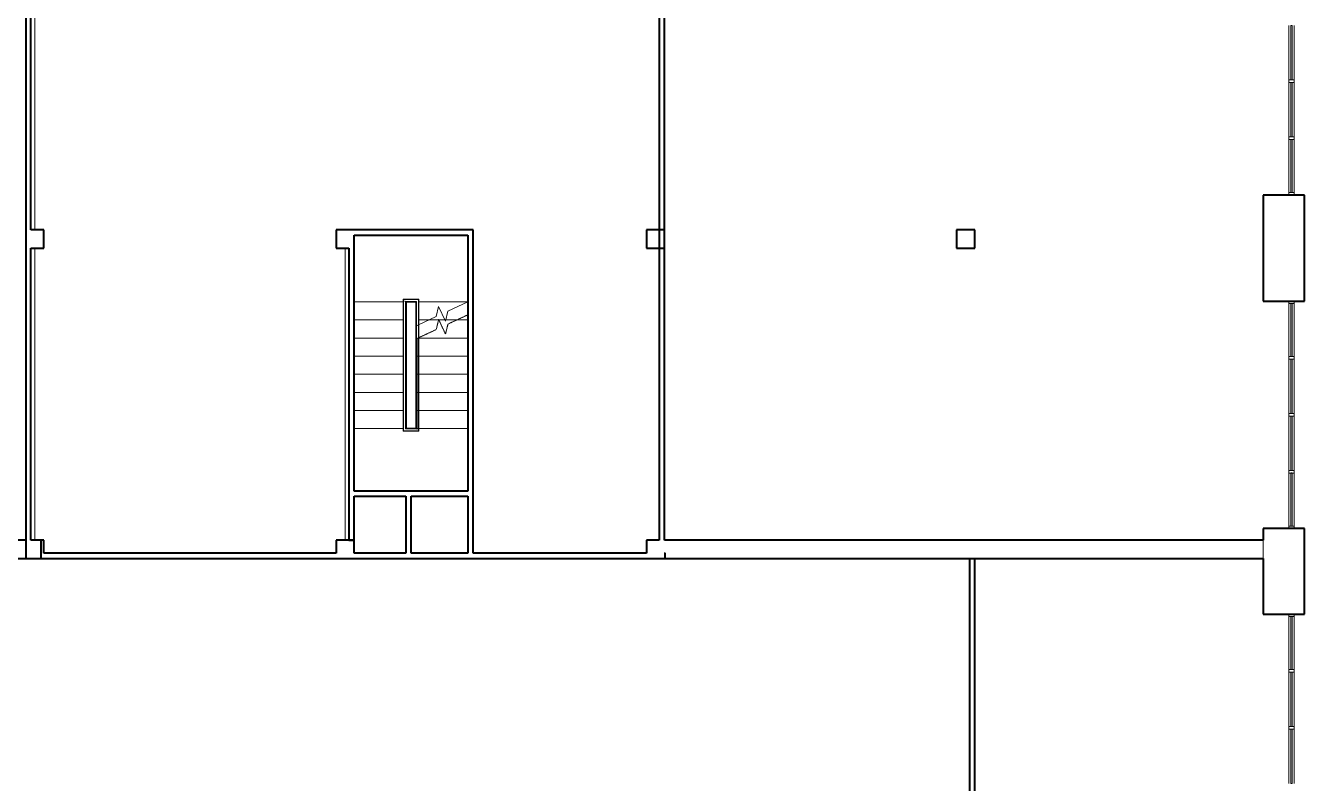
# Model space of a CAD drawing. Header units: millimetres. Extents: x -24 to 373619, y 275 to 149465.
# Drawn here: x 180618 to 205347, y 66360 to 81010 of the extents above; entities that cross this region are included whole.
import ezdxf

# ---------------------------------------------------------------- set-up
doc = ezdxf.new("R2010")
doc.units = ezdxf.units.MM
doc.linetypes.add('ADSK_Сверху', pattern=[4.5, 3, -1.5])
for name, color, linetype, lineweight in [('Импосты витража', 7, 'Continuous', 18), ('Лестницы', 7, 'Continuous', 18), ('Несущие колонны', 7, 'Continuous', 18), ('Ограждение', 7, 'Continuous', 18), ('Панели витража', 7, 'Continuous', 18), ('Перекрытия', 7, 'Continuous', 18), ('Поручни', 7, 'Continuous', 18), ('Стены разрез', 7, 'Continuous', 40), ('Стены штриховка', 7, 'Continuous', 18)]:
    doc.layers.add(name, color=color, linetype=linetype, lineweight=lineweight)

# ---------------------------------------------------------------- blocks, each defined once
blk = doc.blocks.new('Ограждение - Ограждение-712020-001_Весь этаж')
at = {"layer": 'Ограждение', "linetype": 'ADSK_Сверху'}
for p, q in [((188163, 74954), (188163, 73220)), ((188173, 74954), (188173, 73220)), ((188178, 74956), (188178, 73220)), ((188193, 74963), (188193, 73220)), ((188218, 74975), (188218, 73220)), ((188223, 74977), (188223, 73220)), ((188193, 73220), (188163, 73220)), ((188223, 73220), (188173, 73220)), ((188218, 73220), (188178, 73220))]:
    blk.add_line(p, q, dxfattribs=at)
at = {"layer": 'Поручни'}
for p, q in [((187922, 75721), (188223, 75721)), ((187922, 75670), (187922, 75721)), ((187927, 75716), (188218, 75716)), ((187927, 75670), (187927, 75716)), ((187952, 75674), (187952, 75691)), ((187967, 75676), (188178, 75676)), ((187967, 73215), (187967, 75676)), ((188178, 75676), (188178, 75206)), ((188218, 75716), (188218, 75225)), ((188223, 75721), (188223, 75227)), ((187922, 73170), (187922, 75670)), ((187927, 73175), (187927, 75670)), ((187982, 75661), (188163, 75661)), ((187982, 73230), (187982, 75661)), ((188163, 75661), (188163, 75204)), ((188163, 75204), (188172, 75204)), ((188163, 75204), (188172, 75204)), ((188163, 75204), (188163, 73230)), ((188172, 75204), (188178, 75206)), ((188172, 75204), (188178, 75206)), ((188173, 75207), (188173, 75204)), ((188173, 75204), (188178, 75206)), ((188178, 75206), (188218, 75225)), ((188178, 75206), (188218, 75225)), ((188178, 75206), (188218, 75225)), ((188178, 75206), (188178, 73215)), ((188218, 75225), (188223, 75227)), ((188218, 75225), (188218, 73220)), ((188223, 75227), (188223, 73220)), ((188178, 73215), (187967, 73215)), ((188163, 73230), (187982, 73230)), ((188193, 73217), (188193, 73200)), ((188218, 73220), (188218, 73175)), ((188223, 73220), (188223, 73170)), ((188223, 73170), (187922, 73170)), ((188218, 73175), (187927, 73175))]:
    blk.add_line(p, q, dxfattribs=at)
blk = doc.blocks.new('Системная панель - ADSK_Cтеклопакет_25-705793-001_Весь этаж')
at = {"layer": 'Панели витража'}
for p, q in [((513, 13), (-513, 13)), ((-513, 13), (-513, -13)), ((513, -13), (513, 13)), ((-513, -13), (513, -13))]:
    blk.add_line(p, q, dxfattribs=at)
blk = doc.blocks.new('Системная панель - ADSK_Cтеклопакет_25-705794-001_Весь этаж')
at = {"layer": 'Панели витража'}
for p, q in [((525, 12.5), (-525, 12.5)), ((-525, 12.5), (-525, -12.5)), ((525, -12.5), (525, 12.5)), ((-525, -12.5), (525, -12.5))]:
    blk.add_line(p, q, dxfattribs=at)
blk = doc.blocks.new('Прямоугольный импост - 50х100-705773-001_Весь этаж')
at = {"layer": 'Импосты витража'}
for p, q in [((168447, 59835), (168447, 60860)), ((168547, 60860), (168547, 59835))]:
    blk.add_line(p, q, dxfattribs=at)
blk = doc.blocks.new('Прямоугольный импост - 50х100-705774-001_Весь этаж')
at = {"layer": 'Импосты витража'}
for p, q in [((168447, 60910), (168447, 61960)), ((168547, 61960), (168547, 60910))]:
    blk.add_line(p, q, dxfattribs=at)
blk = doc.blocks.new('Прямоугольный импост - 50х100-V10-001_Весь этаж')
at = {"layer": 'Импосты витража'}
for p, q in [((-25, 50), (25, 50)), ((-25, -50), (-25, 50)), ((25, 50), (25, -50)), ((25, -50), (-25, -50))]:
    blk.add_line(p, q, dxfattribs=at)
blk = doc.blocks.new('Прямоугольный импост - 50х100-V11-001_Весь этаж')
at = {"layer": 'Импосты витража'}
for p, q in [((0, 50), (-50, 50)), ((-50, 50), (-50, -50)), ((0, -50), (0, 50)), ((-50, -50), (0, -50))]:
    blk.add_line(p, q, dxfattribs=at)
blk = doc.blocks.new('Системная панель - ADSK_Cтеклопакет_25-705800-001_Весь этаж')
at = {"layer": 'Панели витража'}
for p, q in [((513, 13), (-513, 13)), ((-513, 13), (-513, -13)), ((513, -13), (513, 13)), ((-513, -13), (513, -13))]:
    blk.add_line(p, q, dxfattribs=at)
blk = doc.blocks.new('Системная панель - ADSK_Cтеклопакет_25-705801-001_Весь этаж')
at = {"layer": 'Панели витража'}
for p, q in [((525, 12.5), (-525, 12.5)), ((-525, 12.5), (-525, -12.5)), ((525, -12.5), (525, 12.5)), ((-525, -12.5), (525, -12.5))]:
    blk.add_line(p, q, dxfattribs=at)
blk = doc.blocks.new('Прямоугольный импост - 50х100-V12-001_Весь этаж')
at = {"layer": 'Импосты витража'}
for p, q in [((-50, 50), (0, 50)), ((-50, -50), (-50, 50)), ((0, 50), (0, -50)), ((0, -50), (-50, -50))]:
    blk.add_line(p, q, dxfattribs=at)
blk = doc.blocks.new('Прямоугольный импост - 50х100-705791-001_Весь этаж')
at = {"layer": 'Импосты витража'}
for p, q in [((168447, 68560), (168447, 69585)), ((168547, 69585), (168547, 68560))]:
    blk.add_line(p, q, dxfattribs=at)
blk = doc.blocks.new('Прямоугольный импост - 50х100-705792-001_Весь этаж')
at = {"layer": 'Импосты витража'}
for p, q in [((168447, 67460), (168447, 68510)), ((168547, 68510), (168547, 67460))]:
    blk.add_line(p, q, dxfattribs=at)
blk = doc.blocks.new('Прямоугольный импост - 50х100-V13-001_Весь этаж')
at = {"layer": 'Импосты витража'}
for p, q in [((-25, 50), (25, 50)), ((-25, -50), (-25, 50)), ((25, 50), (25, -50)), ((25, -50), (-25, -50))]:
    blk.add_line(p, q, dxfattribs=at)
blk = doc.blocks.new('Прямоугольный импост - 50х100-V14-001_Весь этаж')
at = {"layer": 'Импосты витража'}
for p, q in [((0, 50), (-50, 50)), ((-50, 50), (-50, -50)), ((0, -50), (0, 50)), ((-50, -50), (0, -50))]:
    blk.add_line(p, q, dxfattribs=at)
blk = doc.blocks.new('Прямоугольный импост - 50х100-V9-001_Весь этаж')
at = {"layer": 'Импосты витража'}
for p, q in [((-50, 50), (0, 50)), ((-50, -50), (-50, 50)), ((0, 50), (0, -50)), ((0, -50), (-50, -50))]:
    blk.add_line(p, q, dxfattribs=at)

msp = doc.modelspace()

# ---------------------------------------------------------------- linework, layer by layer
at = {"layer": 'Лестницы'}
for p, q in [((186972, 75670), (187922, 75670)), ((189172, 75670), (188223, 75670)), ((188559, 75384), (188606, 75579)), ((188606, 75579), (188738, 75295)), ((188738, 75295), (188786, 75490)), ((188786, 75490), (189172, 75670)), ((186972, 75320), (187922, 75320)), ((188172, 75207), (188172, 75204)), ((188172, 75204), (188178, 75206)), ((188218, 75225), (188559, 75384)), ((188422, 75320), (188223, 75320)), ((188727, 75320), (188422, 75320)), ((188744, 75320), (188727, 75320)), ((189172, 75320), (188744, 75320)), ((186972, 74970), (187922, 74970)), ((189172, 74970), (188223, 74970)), ((186972, 74620), (187922, 74620)), ((189172, 74620), (188223, 74620)), ((186972, 74270), (187922, 74270)), ((189172, 74270), (188223, 74270)), ((186972, 73920), (187922, 73920)), ((189172, 73920), (188223, 73920)), ((186972, 73570), (187922, 73570)), ((189172, 73570), (188223, 73570)), ((186972, 73220), (187922, 73220)), ((189172, 73220), (188223, 73220))]:
    msp.add_line(p, q, dxfattribs=at)
at = {"layer": 'Лестницы', "linetype": 'ADSK_Сверху'}
for p, q in [((186972, 75670), (187922, 75670)), ((189172, 75670), (188223, 75670)), ((186972, 75320), (187922, 75320)), ((188422, 75320), (188223, 75320)), ((188727, 75320), (188422, 75320)), ((188559, 75134), (188606, 75329)), ((188610, 75320), (188604, 75320)), ((188610, 75320), (188604, 75320)), ((188606, 75329), (188738, 75045)), ((188744, 75320), (188727, 75320)), ((188738, 75045), (188786, 75240)), ((189172, 75320), (188744, 75320)), ((188786, 75240), (189172, 75420)), ((189172, 75320), (188958, 75320)), ((189172, 75320), (188958, 75320)), ((189172, 75376), (189172, 73220)), ((186972, 74970), (187922, 74970)), ((188172, 74954), (188559, 75134)), ((188172, 74954), (188172, 73220)), ((189172, 74970), (188207, 74970)), ((189172, 74970), (188207, 74970)), ((189172, 74970), (188223, 74970)), ((186972, 74620), (187922, 74620)), ((189172, 74620), (188172, 74620)), ((189172, 74620), (188172, 74620)), ((189172, 74620), (188223, 74620)), ((186972, 74270), (187922, 74270)), ((189172, 74270), (188172, 74270)), ((189172, 74270), (188172, 74270)), ((189172, 74270), (188223, 74270)), ((186972, 73920), (187922, 73920)), ((189172, 73920), (188172, 73920)), ((189172, 73920), (188172, 73920)), ((189172, 73920), (188223, 73920)), ((186972, 73570), (187922, 73570)), ((189172, 73570), (188172, 73570)), ((189172, 73570), (188172, 73570)), ((189172, 73570), (188223, 73570)), ((186972, 73220), (187922, 73220)), ((189172, 73220), (188172, 73220)), ((189172, 73220), (188223, 73220))]:
    msp.add_line(p, q, dxfattribs=at)
at = {"layer": 'Несущие колонны', "lineweight": 40}
for p, q in [((192972, 77060), (192622, 77060)), ((192622, 77060), (192622, 76710)), ((192972, 76710), (192972, 77060)), ((198972, 77060), (198622, 77060)), ((198622, 77060), (198622, 76710)), ((198972, 76710), (198972, 77060)), ((192622, 76710), (192972, 76710)), ((198622, 76710), (198972, 76710))]:
    msp.add_line(p, q, dxfattribs=at)
at = {"layer": 'Перекрытия'}
for p, q in [((180797, 82710), (180797, 77060)), ((180797, 76710), (180797, 71060)), ((186797, 71060), (186797, 76710))]:
    msp.add_line(p, q, dxfattribs=at)
at = {"layer": 'Стены разрез'}
for p, q in [((180622, 82710), (180622, 77060)), ((180722, 77060), (180722, 82710)), ((192872, 82710), (192872, 71060)), ((192972, 71060), (192972, 82710)), ((204547, 77735), (204547, 75685)), ((205347, 77735), (204547, 77735)), ((205347, 75685), (205347, 77735)), ((180622, 77060), (180622, 76710)), ((180972, 77060), (180722, 77060)), ((180972, 76710), (180972, 77060)), ((186972, 77060), (186622, 77060)), ((186622, 77060), (186622, 76710)), ((189272, 77060), (186972, 77060)), ((186972, 76710), (186972, 76960)), ((186972, 76960), (189172, 76960)), ((189172, 76960), (189172, 72010)), ((189272, 70810), (189272, 77060)), ((180622, 76710), (180622, 71060)), ((180722, 76710), (180972, 76710)), ((180722, 71060), (180722, 76710)), ((186622, 76710), (186872, 76710)), ((186872, 76710), (186872, 71060)), ((186972, 72010), (186972, 76710)), ((204547, 75685), (205347, 75685)), ((189172, 72010), (186972, 72010)), ((186972, 71060), (186972, 71910)), ((186972, 71910), (187972, 71910)), ((187972, 71910), (187972, 70810)), ((188072, 71910), (189172, 71910)), ((188072, 70810), (188072, 71910)), ((189172, 71910), (189172, 70810)), ((204547, 71285), (204547, 71060)), ((205347, 71285), (204547, 71285)), ((205347, 69635), (205347, 71285)), ((180622, 71060), (174972, 71060)), ((180622, 71060), (180622, 70710)), ((180972, 71060), (180722, 71060)), ((180922, 71060), (180722, 71060)), ((180922, 70710), (180922, 71060)), ((180972, 70810), (180972, 71060)), ((186972, 71060), (186622, 71060)), ((186622, 71060), (186622, 70810)), ((186872, 71060), (186972, 71060)), ((186972, 70810), (186972, 71060)), ((192872, 71060), (192622, 71060)), ((192622, 71060), (192622, 70810)), ((198622, 71060), (192972, 71060)), ((198972, 71060), (198622, 71060)), ((204547, 71060), (198972, 71060)), ((186622, 70810), (180972, 70810)), ((187972, 70810), (186972, 70810)), ((189172, 70810), (188072, 70810)), ((192622, 70810), (189272, 70810)), ((192985, 70810), (192972, 70810)), ((192985, 70710), (192985, 70810)), ((174972, 70710), (180922, 70710)), ((180622, 70710), (180972, 70710)), ((180972, 70710), (186622, 70710)), ((186622, 70710), (186972, 70710)), ((186972, 70710), (192622, 70710)), ((192622, 70710), (192972, 70710)), ((192972, 70710), (198622, 70710)), ((198622, 70710), (198972, 70710)), ((198872, 70710), (204547, 70710)), ((198872, 70710), (198872, 65060)), ((198972, 65060), (198972, 70710)), ((204547, 70710), (204547, 69635)), ((204547, 69635), (205347, 69635))]:
    msp.add_line(p, q, dxfattribs=at)
at = {"layer": 'Стены штриховка'}
msp.add_line((204547, 71060), (204547, 70710), dxfattribs=at)

# ---------------------------------------------------------------- block references
at = {"layer": 'Импосты витража'}
for name, p, rotation in [('Прямоугольный импост - 50х100-705774-001_Весь этаж', (373595, 141920), 180), ('Прямоугольный импост - 50х100-705774-001_Весь этаж', (373595, 140820), 180), ('Прямоугольный импост - 50х100-705773-001_Весь этаж', (373595, 138645), 180), ('Прямоугольный импост - 50х100-705791-001_Весь этаж', (373595, 144195), 180), ('Прямоугольный импост - 50х100-705792-001_Весь этаж', (373595, 142020), 180), ('Прямоугольный импост - 50х100-705792-001_Весь этаж', (373595, 140920), 180), ('Прямоугольный импост - 50х100-705791-001_Весь этаж', (373595, 140920), 180), ('Прямоугольный импост - 50х100-V14-001_Весь этаж', (205097, 71285), 270.0000000000002), ('Прямоугольный импост - 50х100-V11-001_Весь этаж', (205097, 69635), 90.00000000000017), ('Прямоугольный импост - 50х100-705773-001_Весь этаж', (373595, 129420), 180), ('Прямоугольный импост - 50х100-705774-001_Весь этаж', (373595, 129420), 180), ('Прямоугольный импост - 50х100-705774-001_Весь этаж', (373595, 128320), 180)]:
    msp.add_blockref(name, p, dxfattribs=dict(at, rotation=rotation))
at = {"layer": 'Импосты витража', "extrusion": (0, 0, -1)}
for name, p, rotation in [('Прямоугольный импост - 50х100-V10-001_Весь этаж', (-205097, 79935), 269.9999999999996), ('Прямоугольный импост - 50х100-V10-001_Весь этаж', (-205097, 78835), 269.9999999999996), ('Прямоугольный импост - 50х100-V9-001_Весь этаж', (-205097, 77735), 269.9999999999996), ('Прямоугольный импост - 50х100-V12-001_Весь этаж', (-205097, 75685), 89.9999999999998), ('Прямоугольный импост - 50х100-V13-001_Весь этаж', (-205097, 74585), 89.9999999999998), ('Прямоугольный импост - 50х100-V13-001_Весь этаж', (-205097, 73485), 89.9999999999998), ('Прямоугольный импост - 50х100-V13-001_Весь этаж', (-205097, 72385), 89.9999999999998), ('Прямоугольный импост - 50х100-V10-001_Весь этаж', (-205097, 68535), 269.9999999999998), ('Прямоугольный импост - 50х100-V10-001_Весь этаж', (-205097, 67435), 269.9999999999998)]:
    msp.add_blockref(name, p, dxfattribs=dict(at, rotation=rotation))
at = {"layer": 'Ограждение'}
msp.add_blockref('Ограждение - Ограждение-712020-001_Весь этаж', (0, 0), dxfattribs=at)
at = {"layer": 'Панели витража'}
for name, p, rotation in [('Системная панель - ADSK_Cтеклопакет_25-705794-001_Весь этаж', (205097, 80485), 270.0000000000004), ('Системная панель - ADSK_Cтеклопакет_25-705794-001_Весь этаж', (205097, 79385), 270.0000000000004), ('Системная панель - ADSK_Cтеклопакет_25-705793-001_Весь этаж', (205097, 78298), 270.0000000000004), ('Системная панель - ADSK_Cтеклопакет_25-705800-001_Весь этаж', (205097, 75123), 90.0000000000002), ('Системная панель - ADSK_Cтеклопакет_25-705801-001_Весь этаж', (205097, 74035), 90.0000000000002), ('Системная панель - ADSK_Cтеклопакет_25-705801-001_Весь этаж', (205097, 72935), 90.0000000000002), ('Системная панель - ADSK_Cтеклопакет_25-705800-001_Весь этаж', (205097, 71848), 90.0000000000002), ('Системная панель - ADSK_Cтеклопакет_25-705793-001_Весь этаж', (205097, 69073), 270.0000000000002), ('Системная панель - ADSK_Cтеклопакет_25-705794-001_Весь этаж', (205097, 67985), 270.0000000000002), ('Системная панель - ADSK_Cтеклопакет_25-705794-001_Весь этаж', (205097, 66885), 270.0000000000002)]:
    msp.add_blockref(name, p, dxfattribs=dict(at, rotation=rotation))

doc.saveas('drawing.dxf')
